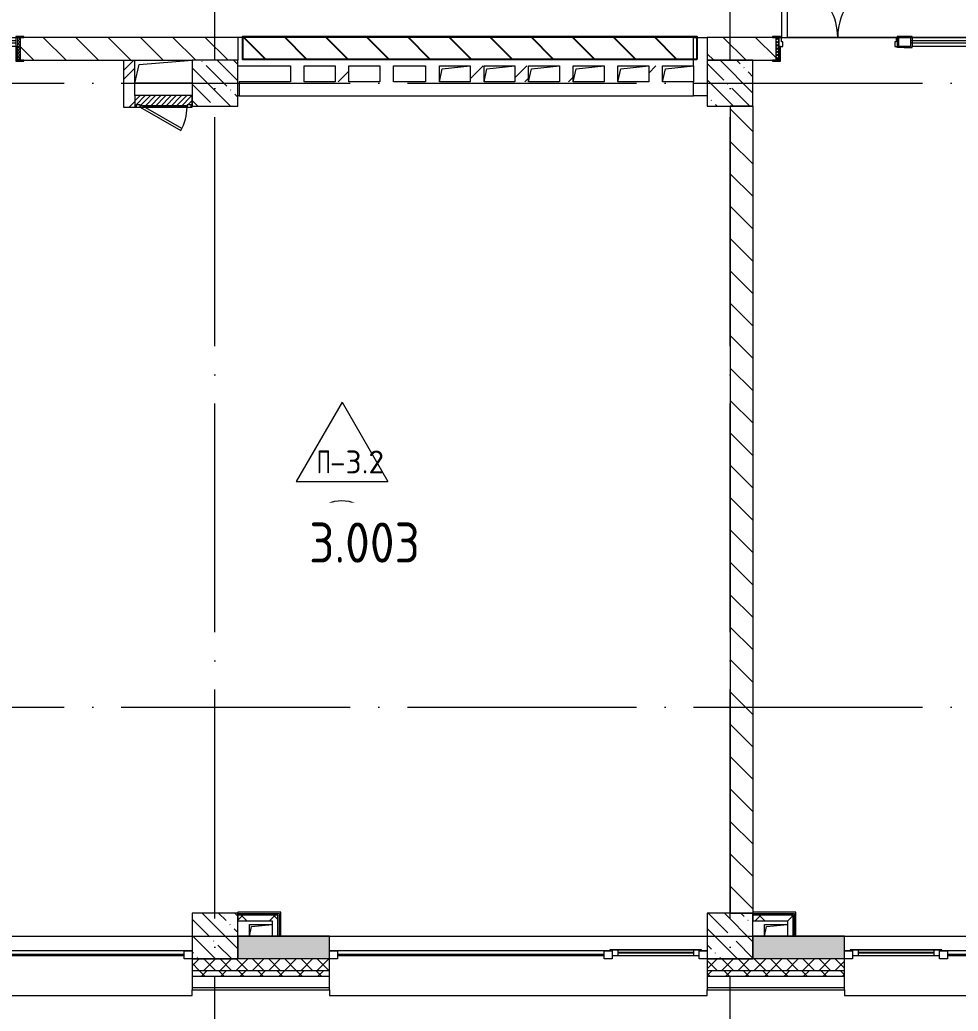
# Model space of a CAD drawing. Header units: millimetres. Extents: x -68946 to 288321, y -402657 to 324925.
# Drawn here: x 17357 to 25554, y -216373 to -207713 of the extents above; entities that cross this region are included whole.
import ezdxf

# ---------------------------------------------------------------- set-up
doc = ezdxf.new("R2010")
doc.units = ezdxf.units.MM
doc.linetypes.add('ADSK_Линия сетки', pattern=[2500, 2000, -250, 0, -250])
for name, color, linetype, lineweight in [('A-AREA-____-IDEN', 250, 'Continuous', 9), ('A-DETL-GENF-OTLN', 250, 'Continuous', 5), ('A-DOOR-____-MCUT', 250, 'Continuous', 5), ('A-DOOR-____-OTLN', 250, 'Continuous', 5), ('A-DOOR-FRAM-MCUT', 31, 'Continuous', 5), ('A-DOOR-FRAM-OTLN', 31, 'Continuous', 5), ('A-DOOR-GLAZ-MCUT', 31, 'Continuous', 5), ('A-FLOR-____-IDEN', 11, 'Continuous', 9), ('A-FLOR-____-OTLN', 192, 'Continuous', 9), ('A-GENM-____-MCUT', 250, 'Continuous', 25), ('A-GENM-____-OTLN', 250, 'Continuous', 9), ('A-GLAZ-____-MCUT', 250, 'Continuous', 9), ('A-GLAZ-____-OTLN', 250, 'Continuous', 5), ('A-WALL-____-MCUT', 250, 'Continuous', 13), ('A-WALL-____-PATT', 250, 'Continuous', 13), ('A-WALL-FNSH-MCUT', 250, 'Continuous', 13), ('I-WALL-____-OTLN', 250, 'Continuous', 9), ('S-COLS-____-MCUT', 250, 'Continuous', 25), ('S-COLS-____-OTLN', 250, 'Continuous', 9), ('S-GRID-____-OTLN', 250, 'Continuous', 9)]:
    doc.layers.add(name, color=color, linetype=linetype, lineweight=lineweight)
doc.styles.add('ISOCPEUR_1', font='isocpeur.ttf', dxfattribs={"width": 0.9, "height": 250})
doc.styles.add('ISOCPEUR_2', font='isocpeur.ttf', dxfattribs={"height": 160})
pattern_1 = [(135, (-3188.22, -259241.39), (-141.42136, -141.42136), [])]
pattern_2 = [(135, (-3188.22, -259241.39), (-142.5612, -142.5612), []), (135, (-3045.66, -259241.39), (-142.5612, -142.5612), [252.016, -50.403, 3.353, -47.05])]
pattern_3 = [(45, (-3188.22, -259241.4), (-251.4472, 251.4472), []), (45, (-3188.22, -258860.4), (-251.4472, 251.4472), [])]
pattern_4 = [(45, (-3188.22, -259241.39), (-141.42136, 141.42136), []), (135, (-3188.22, -259241.39), (-141.42136, -141.42136), [])]
pattern_5 = [(45, (125, 0), (-22.6274, 22.6274), [])]

# ---------------------------------------------------------------- blocks, each defined once
blk = doc.blocks.new('Дверь_СКБ_2Ст_Фрамуга2 - Н_ВВ-3_2500x2600h_Учебные помещения_Фрамуга слева-42054644-АР1_Маркировочный план 3 этажа')
at = {"layer": 'A-DOOR-____-OTLN'}
h = blk.add_hatch(dxfattribs=at)
h.set_pattern_fill('FP_12', color=256, style=0, pattern_type=2)
h.set_pattern_definition([(135, (1051.41, 164.685), (-14.1421, -14.1421), []), (225, (1051.41, 164.685), (14.1421, -14.1421), [])])
h.paths.add_polyline_path([(1237.5, -100), (1262.5, -100), (1262.5, 100), (1237.5, 100), (1237.5, 98)])
at = {"layer": 'A-DOOR-FRAM-OTLN'}
h = blk.add_hatch(dxfattribs=at)
h.set_pattern_fill('FP_13', color=256, style=0, pattern_type=2)
h.set_pattern_definition([(45, (-1071.384, 164.685), (-14.1421, 14.1421), []), (135, (-1071.384, 164.685), (-14.1421, -14.1421), [])])
h.paths.add_polyline_path([(-1212.5, -100), (-1212.5, 100), (-1237.5, 100), (-1237.5, -100)])
at = {"layer": 'A-DOOR-____-MCUT'}
for p, q in [((-1187.5, 1100), (-1187.5, 100)), ((-1137.5, 1100), (-1187.5, 1100)), ((-1137.5, 100), (-1137.5, 1100)), ((-1187.5, 100), (-1137.5, 100))]:
    blk.add_line(p, q, dxfattribs=at)
at = {"layer": 'A-DOOR-____-OTLN'}
for centre, radius, start, end in [((-1197.5, 100), 500, 360, 30), ((-177.5, 100), 520, 150, 180)]:
    blk.add_arc(centre, radius, start, end, dxfattribs=at)
at = {"layer": 'A-DOOR-FRAM-MCUT'}
for p, q in [((-1197.5, 108), (-1267.5, 108)), ((-1267.5, 108), (-1267.5, 100)), ((-1267.5, 100), (-1197.5, 100)), ((-1212.5, 100), (-1237.5, 100)), ((-1237.5, 100), (-1237.5, -100)), ((-1187.5, 100), (-1212.5, 100)), ((-1212.5, 100), (-1212.5, 20)), ((-1212.5, -100), (-1212.5, 100)), ((-1197.5, 100), (-1197.5, 108)), ((-1187.5, 60), (-1187.5, 100)), ((-187.5, 100), (-187.5, 60)), ((-162.5, 100), (-187.5, 100)), ((-177.5, 108), (-177.5, 100)), ((-107.5, 108), (-177.5, 108)), ((-177.5, 100), (-177.5, 20)), ((-62.5, 100), (-162.5, 100)), ((-162.5, 20), (-162.5, 100)), ((-162.5, 20), (-162.5, 100)), ((-117.5, 108), (-117.5, 100)), ((-47.5, 108), (-117.5, 108)), ((-107.5, 100), (-107.5, 108)), ((-62.5, 100), (-62.5, 20)), ((-47.5, 100), (-47.5, 108)), ((-47.5, 100), (-47.5, 20)), ((-47.5, 100), (1237.5, 100)), ((1292.5, 108), (1222.5, 108)), ((1222.5, 108), (1222.5, 100)), ((1222.5, 100), (1222.5, 20)), ((1222.5, 100), (1292.5, 100)), ((1237.5, 100), (1237.5, 20)), ((1262.5, 100), (1237.5, 100)), ((1237.5, 100), (1237.5, -100)), ((1262.5, -100), (1262.5, 100)), ((1292.5, 100), (1292.5, 108)), ((-1212.5, 20), (-1177.5, 20)), ((-1197.5, 20), (-1212.5, 20)), ((-1212.5, 20), (-1212.5, -100)), ((-1197.5, -100), (-1197.5, 20)), ((-1177.5, 60), (-1187.5, 60)), ((-1177.5, 20), (-1177.5, 60)), ((-187.5, 60), (-197.5, 60)), ((-197.5, 60), (-197.5, 20)), ((-197.5, 20), (-162.5, 20)), ((-177.5, 12), (-177.5, 20)), ((-107.5, 12), (-177.5, 12)), ((-62.5, 20), (-162.5, 20)), ((-117.5, 20), (-117.5, 12)), ((-117.5, 12), (-47.5, 12)), ((-107.5, 20), (-107.5, 12)), ((-47.5, 12), (-47.5, 20)), ((1237.5, 20), (-47.5, 20)), ((1237.5, 20), (1222.5, 20)), ((1222.5, 20), (1222.5, -100)), ((1237.5, -100), (1237.5, 20)), ((-1197.5, -100), (-1267.5, -100)), ((-1267.5, -100), (-1267.5, -108)), ((-1267.5, -108), (-1197.5, -108)), ((-1237.5, -100), (-1212.5, -100)), ((-1212.5, -100), (-1197.5, -100)), ((-1197.5, -108), (-1197.5, -100)), ((1222.5, -100), (1237.5, -100)), ((1292.5, -100), (1222.5, -100)), ((1222.5, -100), (1222.5, -108)), ((1222.5, -108), (1292.5, -108)), ((1237.5, -100), (1262.5, -100)), ((1292.5, -108), (1292.5, -100))]:
    blk.add_line(p, q, dxfattribs=at)
at = {"layer": 'A-DOOR-GLAZ-MCUT'}
for p, q in [((1222.5, 70), (-62.5, 70)), ((1222.5, 50), (-62.5, 50))]:
    blk.add_line(p, q, dxfattribs=at)
blk = doc.blocks.new('Окно_СКБ_2Ст1 - Окно_СКБ_2Ст_3300_ОК1-V35-АР1_Маркировочный план 3 этажа')
at = {"layer": 'A-GLAZ-____-MCUT'}
for p, q in [((-1650, -195), (-1650, -125)), ((-1650, -125), (-1580, -125)), ((-1580, -125), (-1580, -195)), ((750, -195), (750, -125)), ((750, -125), (820, -125)), ((820, -125), (820, -195)), ((1580, -155), (820, -155)), ((820, -155), (820, -195)), ((870, -205), (870, -155)), ((1530, -205), (1530, -155)), ((1580, -195), (1580, -125)), ((1580, -125), (1650, -125)), ((1580, -195), (1580, -155)), ((1650, -125), (1650, -195)), ((-1580, -195), (-1650, -195)), ((820, -195), (750, -195)), ((820, -195), (800, -195)), ((800, -195), (800, -205)), ((800, -205), (1600, -205)), ((1600, -205), (800, -205)), ((1650, -195), (1580, -195)), ((1600, -195), (1580, -195)), ((1600, -205), (1600, -195))]:
    blk.add_line(p, q, dxfattribs=at)
at = {"layer": 'A-GLAZ-____-MCUT', "lineweight": 5}
for p, q in [((750, -155), (-1580, -155)), ((750, -165), (-1580, -165)), ((870, -175), (1530, -175)), ((1530, -185), (870, -185))]:
    blk.add_line(p, q, dxfattribs=at)
at = {"layer": 'A-GLAZ-____-OTLN'}
for p, q in [((-1650, -195), (800, -195)), ((1600, -195), (1650, -195))]:
    blk.add_line(p, q, dxfattribs=at)
blk = doc.blocks.new('Окно_СКБ_2Ст1 - Окно_СКБ_2Ст 3300_ОК2л-V36-АР1_Маркировочный план 3 этажа')
at = {"layer": 'A-GLAZ-____-MCUT'}
for p, q in [((-1650, -195), (-1650, -125)), ((-1650, -125), (-1580, -125)), ((-1580, -125), (-1580, -195)), ((-820, -155), (-1580, -155)), ((-1580, -155), (-1580, -195)), ((-1530, -205), (-1530, -155)), ((-870, -205), (-870, -155)), ((-820, -195), (-820, -125)), ((-820, -125), (-750, -125)), ((-820, -195), (-820, -155)), ((-750, -125), (-750, -195)), ((1580, -195), (1580, -125)), ((1580, -125), (1650, -125)), ((1650, -125), (1650, -195)), ((-1580, -195), (-1650, -195)), ((-1580, -195), (-1600, -195)), ((-1600, -195), (-1600, -205)), ((-1600, -205), (-800, -205)), ((-800, -205), (-1600, -205)), ((-750, -195), (-820, -195)), ((-800, -195), (-820, -195)), ((-800, -205), (-800, -195)), ((1650, -195), (1580, -195))]:
    blk.add_line(p, q, dxfattribs=at)
at = {"layer": 'A-GLAZ-____-MCUT', "lineweight": 5}
for p, q in [((1580, -155), (-750, -155)), ((1580, -165), (-750, -165)), ((-1530, -175), (-870, -175)), ((-870, -185), (-1530, -185))]:
    blk.add_line(p, q, dxfattribs=at)
at = {"layer": 'A-GLAZ-____-OTLN'}
for p, q in [((-1650, -195), (-1600, -195)), ((-800, -195), (1650, -195))]:
    blk.add_line(p, q, dxfattribs=at)
blk = doc.blocks.new('Окно_СКБ_2Ст1 - Окно_СКБ_2Ст_3300_ОК1-V37-АР1_Маркировочный план 3 этажа')
at = {"layer": 'A-GLAZ-____-MCUT'}
for p, q in [((-1650, -195), (-1650, -125)), ((-1650, -125), (-1580, -125)), ((-1580, -125), (-1580, -195)), ((750, -195), (750, -125)), ((750, -125), (820, -125)), ((820, -125), (820, -195)), ((1580, -155), (820, -155)), ((820, -155), (820, -195)), ((870, -205), (870, -155)), ((1530, -205), (1530, -155)), ((1580, -195), (1580, -125)), ((1580, -125), (1650, -125)), ((1580, -195), (1580, -155)), ((1650, -125), (1650, -195)), ((-1580, -195), (-1650, -195)), ((820, -195), (750, -195)), ((820, -195), (800, -195)), ((800, -195), (800, -205)), ((800, -205), (1600, -205)), ((1600, -205), (800, -205)), ((1650, -195), (1580, -195)), ((1600, -195), (1580, -195)), ((1600, -205), (1600, -195))]:
    blk.add_line(p, q, dxfattribs=at)
at = {"layer": 'A-GLAZ-____-MCUT', "lineweight": 5}
for p, q in [((750, -155), (-1580, -155)), ((750, -165), (-1580, -165)), ((870, -175), (1530, -175)), ((1530, -185), (870, -185))]:
    blk.add_line(p, q, dxfattribs=at)
at = {"layer": 'A-GLAZ-____-OTLN'}
for p, q in [((-1650, -195), (800, -195)), ((1600, -195), (1650, -195))]:
    blk.add_line(p, q, dxfattribs=at)
blk = doc.blocks.new('WNW_Отлив1 - Отлив_металлический 2-28598290-АР1_Маркировочный план 3 этажа')
at = {"layer": 'A-GLAZ-____-OTLN'}
for p, q in [((1650, 320), (-1650, 320)), ((-1650, 320), (-1650, 270)), ((1650, 270), (1650, 320))]:
    blk.add_line(p, q, dxfattribs=at)
blk = doc.blocks.new('_Wn_-As_OpeningMEP_floor__Rectangular - _Wn_-As_OpeningMEP_floor__Rectangular-32466859-АР1_Маркировочный план 3 этажа')
at = {"layer": 'A-DETL-GENF-OTLN', "lineweight": 5}
for p, q in [((-135, -20), (-110.5, 95.5)), ((-110.5, 95.5), (135, 120))]:
    blk.add_line(p, q, dxfattribs=at)
blk = doc.blocks.new('BSC_Колонна _Прямоугольная - 400x400-V53-АР1_Маркировочный план 3 этажа')
at = {"layer": 'S-COLS-____-OTLN', "lineweight": 5}
h = blk.add_hatch(dxfattribs=at)
h.set_pattern_fill('FP_27', color=256, style=0, pattern_type=2)
h.set_pattern_definition([(135, (-22249.98, -50975), (-142.5619, -142.5619), []), (135, (-22107.42, -50975), (-142.5619, -142.5619), [252.016, -50.403, 3.353, -47.05])])
h.paths.add_polyline_path([(200, -200), (200, 200), (-200, 199.6), (-199.4, -200), (-180.9, -200)])
at = {"layer": 'S-COLS-____-MCUT', "lineweight": 5}
for p, q in [((200, 200), (-200, 200)), ((-200, 200), (-200, -109)), ((200, -200), (200, 200)), ((-200, -109), (-200, -199)), ((-199.4, -200), (200, -200))]:
    blk.add_line(p, q, dxfattribs=at)
blk = doc.blocks.new('_Wn_-As_OpeningMEP_floor__Rectangular - _Wn_-As_OpeningMEP_floor__Rectangular-V52-АР1_Маркировочный план 3 этажа')
at = {"layer": 'A-DETL-GENF-OTLN', "lineweight": 5}
for p, q in [((-250, -50), (-212.2, 112.2)), ((-212.2, 112.2), (250, 150))]:
    blk.add_line(p, q, dxfattribs=at)
blk = doc.blocks.new('_Wn_-As_OpeningMEP_floor__Rectangular - _Wn_-As_OpeningMEP_floor__Rectangular-35307840-АР1_Маркировочный план 3 этажа')
at = {"layer": 'A-DETL-GENF-OTLN', "lineweight": 5}
for p, q in [((-82.3, 82.3), (100, 100)), ((-100, 0), (-82.3, 82.3))]:
    blk.add_line(p, q, dxfattribs=at)
blk = doc.blocks.new('АР_Люк - ЛРС_ВК_500х400_наружный_NCS S 1000-N-V82-АР1_Маркировочный план 3 этажа')
at = {"layer": 'A-DOOR-____-OTLN'}
h = blk.add_hatch(dxfattribs=at)
h.set_pattern_fill('FP_54', color=256, style=0, pattern_type=2)
h.set_pattern_definition(pattern_5)
h.paths.add_polyline_path([(-115, 50), (-125, 50), (-124.4, -50), (375, -50), (375, 50), (365, 50), (365, 30), (330, 30), (330, 50), (320, 32.7), (290, 50), (-80, 50), (-80, 30), (-115, 30), (-115, 43)])
h.paths.add_polyline_path([(347.9, 44.6), (340, 43), (348.1, 43)])
h = blk.add_hatch(dxfattribs=at)
h.set_pattern_fill('FP_54', color=256, style=0, pattern_type=2)
h.set_pattern_definition(pattern_5)
h.paths.add_polyline_path([(-124.4, 40), (-125, 40), (-124.4, -50)])
at = {"layer": 'A-DETL-GENF-OTLN', "lineweight": 5}
for p, q in [((375, 50), (-125, 50)), ((-125, 50), (-125, -50)), ((375, -50), (375, 50)), ((-125, -50), (375, -50))]:
    blk.add_line(p, q, dxfattribs=at)
at = {"layer": 'A-DOOR-____-MCUT', "lineweight": 5}
for p, q in [((-25.1, 255), (-35.1, 237.7)), ((-35.1, 237.7), (320, 32.7)), ((330, 50), (-25.1, 255)), ((-80, 50), (-115, 50)), ((-115, 50), (-115, 30)), ((-115, 30), (-80, 30)), ((-80, 30), (-80, 50)), ((320, 32.7), (330, 50)), ((365, 50), (330, 50)), ((330, 50), (330, 30)), ((330, 30), (365, 30)), ((365, 30), (365, 50))]:
    blk.add_line(p, q, dxfattribs=at)
blk.add_arc((330, 50), 410, 150, 180, dxfattribs=at)
at = {"layer": 'A-DOOR-____-OTLN'}
blk.add_line((330, 50), (-25.1, 255), dxfattribs=at)
blk = doc.blocks.new('ASML_АР_Отделка Люка - ВО Отделка люков_Грунтовка 0_Шпатлевка 0_Окраска 0_0-42722003-АР1_Маркировочный план 3 этажа')
at = {"layer": 'A-GENM-____-MCUT', "lineweight": 5}
for p, q in [((-240, 3), (-250, 3)), ((-250, 3), (-250, 0)), ((177.1, 3), (-205, 3)), ((205, 3), (201, 3)), ((250, 3), (240, 3)), ((250, 0), (250, 3)), ((-250, 0), (-240, 0)), ((-205, 0), (182.3, 0)), ((199.2, 0), (205, 0)), ((240, 0), (250, 0))]:
    blk.add_line(p, q, dxfattribs=at)
blk = doc.blocks.new('AAR_СКБ_Марка_Помещения_мал - Номер-28977439-АР1_Маркировочный план 3 этажа')
at = {"layer": 'A-AREA-____-IDEN'}
blk.add_circle((-0.028, 0), 3, dxfattribs=at)
blk = doc.blocks.new('AAR_СКБ_Марка_Перекрытия - Марка пола-17325028-АР1_Маркировочный план 3 этажа')
at = {"layer": 'A-FLOR-____-IDEN'}
for p, q in [((0, 6.932), (-4.002, 0)), ((0, 6.932), (4.002, 0)), ((-4.002, 0), (4.002, 0))]:
    blk.add_line(p, q, dxfattribs=at)

msp = doc.modelspace()

# ---------------------------------------------------------------- hatches: boundary and pattern name
h = msp.add_hatch()
h.set_pattern_fill('ANSI31', color=256, scale=80, angle=90)
h.set_pattern_definition([(135, (19305.32, -207860.36), (-179.605, -179.605), [])])
h.paths.add_polyline_path([(23272.2053, -208060.3585), (19305.3249, -208060.3585), (19305.3249, -207860.3585), (23272.2053, -207860.3585)])
at = {"layer": 'A-WALL-____-PATT', "lineweight": 15, "true_color": 0x000000}
h = msp.add_hatch(dxfattribs=at)
h.set_pattern_fill('FP_1', color=18, style=0, pattern_type=2)
h.set_pattern_definition(pattern_1)
h.paths.add_polyline_path([(18451.5723, -208066.3892), (19261.7544, -208066.3886), (19261.7544, -207866.3892), (17361.7763, -207866.3892), (17361.7763, -208066.3892), (18361.7763, -208066.3892)])
h.paths.add_polyline_path([(10261.7544, -208066.3892), (11561.7983, -208066.3892), (11561.7983, -207866.3892), (9861.7544, -207866.3892), (9861.7544, -208066.3886), (10241.6935, -208066.3886)])
h.paths.add_polyline_path([(14861.7763, -208066.3892), (14861.7763, -207866.3892), (14061.7983, -207866.3892), (14061.7983, -208066.3892), (14831.7763, -208066.3892)])
h = msp.add_hatch(dxfattribs=at)
h.set_pattern_fill('FP_1', color=18, style=0, pattern_type=2)
h.set_pattern_definition(pattern_1)
h.paths.add_polyline_path([(26822.3738, -208066.3892), (28261.7544, -208066.3886), (28261.7544, -207866.3892), (26461.7763, -207866.3892), (26461.7763, -208066.3892), (26678.194, -208066.3892)])
h.paths.add_polyline_path([(23761.7763, -208066.3892), (23961.7763, -208066.3892), (23961.7763, -207866.3892), (23361.7763, -207866.3892), (23361.7781, -208066.3886), (23761.7544, -208066.3886)])
h = msp.add_hatch(dxfattribs=at)
h.set_pattern_fill('FP_9', color=18, style=0, pattern_type=2)
h.set_pattern_definition([(45, (-3188.22, -259241.4), (-224.5064, 224.5064), []), (45, (-3108.85, -259241.4), (0, 449.0128), []), (45, (-3267.6, -259241.4), (0, 449.0128), [])])
h.paths.add_polyline_path([(18361.7763, -208475.3892), (18361.7763, -208066.3892), (18261.7763, -208066.3892), (18262.5423, -208475.3892), (18315.7639, -208475.3892)])
h = msp.add_hatch(dxfattribs=at)
h.set_pattern_fill('FP_2', color=18, style=0, pattern_type=2)
h.set_pattern_definition(pattern_3)
h.paths.add_polyline_path([(20231.7763, -208256.3886), (20231.7763, -208116.3886), (20111.7763, -208116.3886), (20111.7763, -208256.3886), (20199.8105, -208256.3886)])
h = msp.add_hatch(dxfattribs=at)
h.set_pattern_fill('FP_2', color=18, style=0, pattern_type=2)
h.set_pattern_definition(pattern_3)
h.paths.add_polyline_path([(20986.8936, -208256.3886), (21021.8153, -208256.3886), (21021.7983, -208116.3886), (20901.8153, -208116.3886), (20901.8153, -208256.3886)])
h = msp.add_hatch(dxfattribs=at)
h.set_pattern_fill('FP_2', color=18, style=0, pattern_type=2)
h.set_pattern_definition(pattern_3)
h.paths.add_polyline_path([(21391.771, -208256.3886), (21411.7983, -208256.3886), (21411.7983, -208116.3886), (21291.7983, -208116.3886), (21291.7984, -208256.3886)])
h = msp.add_hatch(dxfattribs=at)
h.set_pattern_fill('FP_2', color=18, style=0, pattern_type=2)
h.set_pattern_definition(pattern_3)
h.paths.add_polyline_path([(21681.7983, -208256.3886), (21801.7983, -208256.3886), (21801.7983, -208116.3886), (21681.7983, -208116.3886), (21681.7983, -208246.3884)])
h = msp.add_hatch(dxfattribs=at)
h.set_pattern_fill('FP_2', color=18, style=0, pattern_type=2)
h.set_pattern_definition(pattern_3)
h.paths.add_polyline_path([(22076.9481, -208256.3886), (22191.7981, -208256.3886), (22191.7983, -208116.3886), (22071.7983, -208116.3886), (22071.7983, -208256.3886)])
h = msp.add_hatch(dxfattribs=at)
h.set_pattern_fill('FP_2', color=18, style=0, pattern_type=2)
h.set_pattern_definition(pattern_3)
h.paths.add_polyline_path([(22971.7983, -208256.3886), (22971.7983, -208116.3886), (22851.7983, -208116.3886), (22851.7983, -208256.3886), (22944.5231, -208256.3886)])
h = msp.add_hatch(dxfattribs=at)
h.set_pattern_fill('FP_1', color=18, style=0, pattern_type=2)
h.set_pattern_definition(pattern_1)
h.paths.add_polyline_path([(23761.7763, -215516.3886), (23761.7763, -208466.3886), (23561.7763, -208466.3886), (23561.7763, -215516.3886)])
h = msp.add_hatch(dxfattribs=at)
h.set_pattern_fill('FP_51', color=18, style=0, pattern_type=2)
h.set_pattern_definition(pattern_4)
h.paths.add_polyline_path([(19361.7763, -215584.3886), (19561.7763, -215584.3886), (19561.7763, -215534.3886), (19261.7544, -215534.3886), (19261.7544, -215584.3886), (19359.5995, -215584.3886)])
h = msp.add_hatch(dxfattribs=at)
h.set_pattern_fill('FP_51', color=18, style=0, pattern_type=2)
h.set_pattern_definition(pattern_4)
h.paths.add_polyline_path([(19571.3002, -215716.3886), (19611.7763, -215716.3886), (19611.7763, -215534.3886), (19561.7763, -215534.3886), (19561.7763, -215716.3886)])
h = msp.add_hatch(dxfattribs=at)
h.set_pattern_fill('FP_51', color=18, style=0, pattern_type=2)
h.set_pattern_definition(pattern_4)
h.paths.add_polyline_path([(24061.7763, -215584.3886), (24061.7763, -215534.3886), (23761.7544, -215534.3886), (23761.7544, -215584.3886), (24058.2112, -215584.3886)])
h = msp.add_hatch(dxfattribs=at)
h.set_pattern_fill('FP_51', color=18, style=0, pattern_type=2)
h.set_pattern_definition(pattern_4)
h.paths.add_polyline_path([(24082.9571, -215716.3886), (24111.7763, -215716.3886), (24111.7763, -215534.3886), (24061.7763, -215534.3886), (24061.7763, -215716.3886)])
h = msp.add_hatch(dxfattribs=at)
h.set_pattern_fill('FP_50', color=18, style=0, pattern_type=2)
h.set_pattern_definition([(50, (-3188.22, -259241.4), (364.3679, -31.8783), [38.1, -419.1]), (355, (-3188.22, -259241.4), (-70.4859, 382.1133), [30.48, -335.28]), (100.451, (-3157.86, -259244.05), (293.885, 350.2334), [32.38, -356.18]), (46.184, (-3188.22, -259139.8), (542.1585, -84.0858), [57.15, -628.65]), (96.636, (-3143.04, -259146.8), (474.805, 494.8554), [48.57, -534.27]), (351.184, (-3188.2, -259139.8), (474.8102, 494.85), [45.72, -502.92]), (21, (-3137.42, -259165.2), (303.2285, -204.5305), [38.1, -419.1]), (326, (-3137.42, -259165.2), (123.6039, 368.376), [30.48, -335.28]), (71.451, (-3112.15, -259182.23), (426.8341, 163.8427), [32.38, -356.18]), (37.5, (-3188.22, -259241.39), (6.17665, 169.11015), [16.764, -314.452, 16.764, -323.596, -336.55]), (37.5, (-3188.22, -259241.39), (6.17665, 169.11015), [-671.576, 16.764, -319.786]), (7.5, (-3188.22, -259241.39), (133.63888, 200.3615), [16.764, -177.292, 16.764, -306.832, -128.27]), (7.5, (-3188.22, -259241.39), (133.63888, 200.3615), [-517.652, 16.764, -111.506]), (327.5, (-3301.51, -259241.39), (271.18182, -11.45836), [16.764, -110.236, 16.764, -379.476, -525.78]), (327.5, (-3301.51, -259241.39), (271.18182, -11.45836), [-523.24, 16.764, -509.016]), (317.5, (-3352.3, -259241.4), (296.2585, 50.85285), [16.764, -148.336, 16.764, -246.38, -373.38]), (317.5, (-3352.3, -259241.4), (296.2585, 50.85285), [-428.244, 16.764, -356.616])])
h.paths.add_polyline_path([(-2838.2456, -215916.3886), (-2438.2237, -215916.3886), (-2438.2237, -215716.3886), (-2988.2456, -215716.3886), (-2988.2456, -215916.3886)])
h.paths.add_polyline_path([(1361.7763, -215916.3886), (2061.7763, -215916.3886), (2061.7763, -215716.3886), (1261.7544, -215716.3886), (1261.7544, -215916.3886), (1346.8153, -215916.3886)])
h.paths.add_polyline_path([(5761.7544, -215916.3886), (6561.7763, -215916.3886), (6561.7763, -215716.3886), (5761.7544, -215716.3886), (5761.7544, -215880.8938)])
h.paths.add_polyline_path([(10361.7763, -215916.3886), (11061.7763, -215916.3886), (11061.7763, -215716.3886), (10261.7544, -215716.3886), (10261.7544, -215916.3886)])
h.paths.add_polyline_path([(11961.7763, -215916.3886), (12661.7763, -215916.3886), (12661.7763, -215716.3886), (11961.7763, -215716.3886), (11961.7763, -215790.0732)])
h.paths.add_polyline_path([(14761.7544, -215916.3886), (15561.7763, -215916.3886), (15561.7763, -215716.3886), (14761.7544, -215716.3886)])
h.paths.add_polyline_path([(19382.1845, -215916.3886), (20061.7763, -215916.3886), (20061.7763, -215716.3886), (19261.7544, -215716.3886), (19261.7544, -215916.3886), (19361.7763, -215916.3886)])
h.paths.add_polyline_path([(23934.7374, -215916.3886), (24561.7763, -215916.3886), (24561.7763, -215716.3886), (23761.7544, -215716.3886), (23761.7544, -215916.3886), (23929.8461, -215916.3886)])
h.paths.add_polyline_path([(32470.3361, -215916.3886), (32761.7544, -215916.3886), (32761.7544, -215716.3886), (32361.7763, -215716.3886), (32361.7763, -215916.3886), (32461.7763, -215916.3886)])
h.paths.add_polyline_path([(28696.7116, -215916.3886), (29061.7763, -215916.3886), (29061.7763, -215716.3886), (28261.7544, -215716.3886), (28261.7544, -215916.3886), (28590.3478, -215916.3886)])
h.paths.add_polyline_path([(30661.7763, -215916.3886), (30661.7763, -215716.3886), (29961.7763, -215716.3886), (29961.7763, -215916.3886)])
h.paths.add_polyline_path([(37349.5314, -215916.3886), (37661.7544, -215916.3886), (37661.7544, -215716.3886), (36861.7763, -215716.3886), (36861.7763, -215916.3886), (37161.7763, -215916.3886)])
h.paths.add_polyline_path([(33310.4662, -215916.3886), (33561.7763, -215916.3886), (33561.7763, -215716.3886), (33161.7544, -215716.3886), (33161.7544, -215916.3886), (33261.7763, -215916.3886)])
h.paths.add_polyline_path([(41697.2383, -215916.3886), (42161.7544, -215916.3886), (42161.7544, -215716.3886), (41361.7763, -215716.3886), (41361.7763, -215916.3886), (41686.2329, -215916.3886)])
h.paths.add_polyline_path([(51161.7544, -215916.3886), (51161.7544, -215716.3886), (50361.7763, -215716.3886), (50361.7763, -215916.3886), (51061.7763, -215916.3886)])
h.paths.add_polyline_path([(45998.2911, -215916.3886), (46661.7544, -215916.3886), (46661.7544, -215716.3886), (45861.7763, -215716.3886), (45861.7763, -215916.3886)])
h.paths.add_polyline_path([(48661.7763, -215916.3886), (48661.7763, -215716.3886), (47961.7763, -215716.3886), (47961.7763, -215916.3886)])
h.paths.add_polyline_path([(55249.3186, -215916.3886), (55661.7544, -215916.3886), (55661.7544, -215716.3886), (54861.7763, -215716.3886), (54861.7763, -215916.3886), (55225.8002, -215916.3886)])
h.paths.add_polyline_path([(59948.3621, -215916.3886), (60161.7544, -215916.3886), (60161.7544, -215716.3886), (59361.7763, -215716.3886), (59361.7763, -215916.3886), (59937.3398, -215916.3886)])
h.paths.add_polyline_path([(61536.8153, -215916.3886), (62161.7763, -215916.3886), (62161.7763, -215716.3886), (61461.7763, -215716.3886), (61461.7763, -215916.3886)])
h.paths.add_polyline_path([(65841.7763, -215916.3886), (65861.7763, -215916.3289), (65861.7763, -215716.3886), (63861.7763, -215716.3886), (63861.7763, -215916.3886), (65606.7479, -215916.3886)])
h = msp.add_hatch(dxfattribs=at)
h.set_pattern_fill('FP_17', color=18, style=0, pattern_type=2)
h.set_pattern_definition([(45, (-3188.22, -259241.39), (-70.71068, 70.71068), []), (135, (-3188.22, -259241.39), (-70.71068, -70.71068), [])])
h.paths.add_polyline_path([(65861.7763, -216016.3886), (65861.7763, -215916.3886), (63861.7763, -215916.3886), (63861.7763, -216016.3886), (65841.7763, -216016.3886)])
h.paths.add_polyline_path([(61736.8153, -216016.3886), (62161.7763, -216016.3886), (62161.7763, -215916.3886), (61461.7763, -215916.3886), (61461.7763, -216016.3886), (61583.34, -216016.3886)])
h.paths.add_polyline_path([(59839.5547, -216016.3886), (60561.7763, -216016.3886), (60561.7544, -215916.3886), (59361.7763, -215916.3886), (59361.7763, -216016.3886)])
h.paths.add_polyline_path([(56061.7544, -216016.3886), (56061.7763, -216016.3886), (56061.7544, -215916.3886), (54861.7763, -215916.3886), (54861.7763, -216016.3886), (55802.5195, -216016.3886)])
h.paths.add_polyline_path([(51561.7544, -216016.3886), (51561.7763, -216016.3886), (51561.7544, -215916.3886), (50361.7763, -215916.3886), (50361.7763, -216016.3886), (51161.7544, -216016.3886)])
h.paths.add_polyline_path([(45861.7763, -216016.3886), (47061.7763, -216016.3886), (47061.7544, -215916.3886), (45861.7763, -215916.3886)])
h.paths.add_polyline_path([(47961.7763, -216016.3886), (48661.7763, -216016.3886), (48661.7763, -215916.3886), (47961.7763, -215916.3886)])
h.paths.add_polyline_path([(41694.385, -216016.3886), (42561.7763, -216016.3886), (42561.7544, -215916.3886), (41361.7763, -215916.3886), (41361.7763, -216016.3886), (41687.8633, -216016.3886)])
h.paths.add_polyline_path([(37361.7763, -216016.3886), (38061.7763, -216016.3886), (38061.7544, -215916.3886), (36861.7763, -215916.3886), (36861.7763, -216016.3886), (37345.4498, -216016.3886)])
h.paths.add_polyline_path([(33310.4662, -216016.3886), (33561.7763, -216016.3886), (33561.7763, -215916.3886), (32361.7763, -215916.3886), (32361.7763, -216016.3886), (33261.7763, -216016.3886)])
h.paths.add_polyline_path([(28561.7763, -216016.3886), (29061.7763, -216016.3886), (29061.7763, -215916.3886), (27861.7763, -215916.3886), (27861.7763, -216016.3886), (28467.2111, -216016.3886)])
h.paths.add_polyline_path([(30661.7763, -216016.3886), (30661.7763, -215916.3886), (29961.7763, -215916.3886), (29961.7763, -216016.3886)])
h.paths.add_polyline_path([(23761.7544, -216016.3886), (24561.7763, -216016.3886), (24561.7763, -215916.3886), (23361.7763, -215916.3886), (23361.7763, -216016.3886), (23506.2378, -216016.3886)])
h.paths.add_polyline_path([(20061.7763, -216016.3886), (20061.7763, -215916.3886), (18861.7763, -215916.3886), (18861.7763, -216016.3886), (19599.8716, -216016.3886)])
h.paths.add_polyline_path([(14861.7763, -216016.3886), (15561.7763, -216016.3886), (15561.7763, -215916.3886), (14361.7763, -215916.3886), (14361.7763, -216016.3886), (14855.448, -216016.3886)])
h.paths.add_polyline_path([(12548.5707, -216016.3886), (12661.7763, -216016.3886), (12661.7763, -215916.3886), (11961.7763, -215916.3886), (11961.7763, -216016.3886)])
h.paths.add_polyline_path([(10261.7544, -216016.3886), (11061.7763, -216016.3886), (11061.7763, -215916.3886), (9861.7763, -215916.3886), (9861.7763, -216016.3886), (10241.6935, -216016.3886)])
h.paths.add_polyline_path([(5627.9389, -216016.3886), (6561.7763, -216016.3886), (6561.7763, -215916.3886), (5361.7763, -215916.3886), (5361.7763, -216016.3886)])
h.paths.add_polyline_path([(1467.7525, -216016.3886), (2061.7763, -216016.3886), (2061.7763, -215916.3886), (861.7763, -215916.3886), (861.7763, -216016.3886), (1416.1993, -216016.3886)])
h.paths.add_polyline_path([(-3388.2456, -216016.3886), (-2438.2237, -216016.3886), (-2438.2237, -215916.3886), (-3488.2456, -215916.3886), (-3488.2456, -216016.3886), (-3438.2511, -216016.3886)])
h = msp.add_hatch(dxfattribs=at)
h.set_pattern_fill('FP_16', color=18, style=0, pattern_type=2)
h.set_pattern_definition([(135, (-3188.22, -259241.39), (-84.85281, -84.85281), []), (225, (-3188.22, -259241.39), (84.85281, -84.85281), [])])
h.paths.add_polyline_path([(65861.7763, -216066.3886), (65861.7763, -216016.3886), (63861.7763, -216016.3886), (63861.7763, -216066.3886), (65841.7763, -216066.3886)])
h.paths.add_polyline_path([(61536.8153, -216066.3886), (62161.7763, -216066.3886), (62161.7763, -216016.3886), (61461.7763, -216016.3886), (61461.7763, -216066.3886)])
h.paths.add_polyline_path([(60561.7763, -216066.3886), (60561.7544, -216016.3895), (59361.7763, -216016.3886), (59361.7763, -216066.3886), (60561.7544, -216066.3886)])
h.paths.add_polyline_path([(56061.7544, -216066.3886), (56061.7763, -216066.3886), (56061.7544, -216016.3895), (54861.7763, -216016.3886), (54861.7763, -216066.3886), (55802.5195, -216066.3886)])
h.paths.add_polyline_path([(51561.7544, -216066.3886), (51561.7763, -216066.3886), (51561.7544, -216016.3895), (50361.7763, -216016.3886), (50361.7763, -216066.3886), (51161.7544, -216066.3886)])
h.paths.add_polyline_path([(47961.7763, -216066.3886), (48661.7763, -216066.3886), (48661.7763, -216016.3886), (47961.7763, -216016.3886)])
h.paths.add_polyline_path([(47061.7544, -216066.3886), (47061.7763, -216066.3886), (47061.7544, -216016.3895), (45861.7763, -216016.3886), (45861.7763, -216066.3886), (46661.7544, -216066.3886)])
h.paths.add_polyline_path([(41361.7763, -216066.3886), (42561.7763, -216066.3886), (42561.7544, -216016.3895), (41361.7763, -216016.3886)])
h.paths.add_polyline_path([(36861.7763, -216066.3886), (38061.7763, -216066.3886), (38061.7544, -216016.3895), (36861.7763, -216016.3886)])
h.paths.add_polyline_path([(32522.3062, -216066.3886), (33561.7763, -216066.3886), (33561.7763, -216016.3886), (32361.7763, -216016.3886), (32361.7763, -216066.3886), (32514.9693, -216066.3886)])
h.paths.add_polyline_path([(29961.7763, -216066.3886), (30661.7763, -216066.3886), (30661.7763, -216016.3886), (29961.7763, -216016.3886)])
h.paths.add_polyline_path([(28392.3886, -216066.3886), (29061.7763, -216066.3886), (29061.7763, -216016.3886), (27861.7763, -216016.3886), (27861.7763, -216066.3886), (28361.7763, -216066.3886)])
h.paths.add_polyline_path([(23899.6826, -216066.3886), (24561.7763, -216066.3886), (24561.7763, -216016.3886), (23361.7763, -216016.3886), (23361.7763, -216066.3886), (23861.7763, -216066.3886)])
h.paths.add_polyline_path([(19361.7763, -216066.3886), (20061.7763, -216066.3886), (20061.7763, -216016.3886), (18861.7763, -216016.3886), (18861.7763, -216066.3886), (19261.7544, -216066.3886)])
h.paths.add_polyline_path([(14861.7763, -216066.3886), (15561.7763, -216066.3886), (15561.7763, -216016.3886), (14361.7763, -216016.3886), (14361.7763, -216066.3886), (14859.7355, -216066.3886)])
h.paths.add_polyline_path([(12548.5707, -216066.3886), (12661.7763, -216066.3886), (12661.7763, -216016.3886), (11961.7763, -216016.3886), (11961.7763, -216066.3886)])
h.paths.add_polyline_path([(9861.7763, -216066.3886), (11061.7763, -216066.3886), (11061.7763, -216016.3886), (9861.7763, -216016.3886)])
h.paths.add_polyline_path([(5627.9389, -216066.3886), (6561.7763, -216066.3886), (6561.7763, -216016.3886), (5361.7763, -216016.3886), (5361.7763, -216066.3886)])
h.paths.add_polyline_path([(1346.8153, -216066.3886), (2061.7763, -216066.3886), (2061.7763, -216016.3886), (861.7763, -216016.3886), (861.7763, -216066.3886), (1261.7544, -216066.3886)])
h.paths.add_polyline_path([(-3088.2237, -216066.3886), (-2438.2237, -216066.3886), (-2438.2237, -216016.3886), (-3538.2456, -216016.3886), (-3538.2456, -216066.3886), (-3388.1847, -216066.3886)])
at = {"layer": 'S-COLS-____-OTLN', "lineweight": 5, "true_color": 0x000000}
h = msp.add_hatch(dxfattribs=at)
h.set_pattern_fill('FP_24', color=18, style=0, pattern_type=2)
h.set_pattern_definition(pattern_2)
h.paths.add_polyline_path([(23361.7544, -208466.3886), (23761.7544, -208466.3886), (23761.7541, -208066.3892), (23361.7544, -208066.3886), (23361.7544, -208376.3886)])
h = msp.add_hatch(dxfattribs=at)
h.set_pattern_fill('FP_24', color=18, style=0, pattern_type=2)
h.set_pattern_definition(pattern_2)
h.paths.add_polyline_path([(18861.7763, -215916.3886), (19261.7544, -215916.3886), (19261.7544, -215516.3886), (18861.7544, -215516.775), (18861.7544, -215916.3886)])
h = msp.add_hatch(dxfattribs=at)
h.set_pattern_fill('FP_24', color=18, style=0, pattern_type=2)
h.set_pattern_definition(pattern_2)
h.paths.add_polyline_path([(23561.7763, -215916.3886), (23761.7544, -215916.3886), (23761.7544, -215516.3886), (23361.7544, -215516.3898), (23361.7763, -215916.3886), (23506.2378, -215916.3886)])

# ---------------------------------------------------------------- linework, layer by layer
msp.add_lwpolyline([(23272.2053, -208060.3585), (19305.3249, -208060.3585), (19305.3249, -207860.3585), (23272.2053, -207860.3585)], close=True)
at = {"layer": 'A-FLOR-____-OTLN', "color": 18, "lineweight": 5, "true_color": 0x000000}
for p, q in [((23241.7763, -207866.3892), (23361.7763, -207866.3892)), ((25011.7763, -207866.3892), (24061.7763, -207866.3892)), ((24061.7763, -207866.3892), (25011.7763, -207866.3892)), ((26421.7763, -207866.3892), (25036.7763, -207866.3892)), ((25036.7763, -207866.3892), (26421.7763, -207866.3892)), ((23241.7983, -208116.3886), (23241.7983, -208256.3886)), ((18861.7544, -208266.3892), (18361.7763, -208266.3892)), ((19271.7544, -208376.3886), (19261.7544, -208376.3886)), ((23361.7544, -208376.3886), (23241.7763, -208376.3886)), ((19361.7763, -215716.3886), (19361.7763, -215616.3886)), ((19361.7763, -215616.3886), (19561.7763, -215616.3886)), ((23861.7763, -215716.3886), (23861.7763, -215616.3886)), ((23861.7763, -215616.3886), (24061.7763, -215616.3886))]:
    msp.add_line(p, q, dxfattribs=at)
at = {"layer": 'A-WALL-____-MCUT', "color": 18, "lineweight": 15, "true_color": 0x000000}
for p, q in [((19261.7544, -207866.3892), (17391.7763, -207866.3892)), ((23241.7763, -207866.3886), (19261.7544, -207866.3886)), ((19261.7544, -207866.3886), (19261.7544, -208066.3886)), ((23241.7763, -208116.3886), (23241.7763, -207866.3886)), ((23931.7763, -207866.3892), (23361.7763, -207866.3892)), ((23361.7763, -207866.3892), (23361.7763, -208066.3892)), ((17391.7763, -208066.3892), (18861.7544, -208066.3892)), ((18261.7763, -208066.3892), (18261.7763, -208475.3892)), ((18361.7763, -208375.3892), (18361.7763, -208066.3892)), ((23361.7763, -208066.3892), (23931.7763, -208066.3892)), ((19261.7544, -208116.3886), (19721.7763, -208116.3886)), ((19721.7763, -208116.3886), (19721.7763, -208256.3886)), ((19841.7763, -208116.3886), (20111.7763, -208116.3886)), ((19841.7763, -208256.3886), (19841.7763, -208116.3886)), ((20111.7763, -208116.3886), (20111.7763, -208256.3886)), ((20231.7763, -208116.3886), (20501.7763, -208116.3886)), ((20231.7763, -208256.3886), (20231.7763, -208116.3886)), ((20501.7763, -208116.3886), (20501.7763, -208256.3886)), ((20621.7763, -208116.3886), (20901.8153, -208116.3886)), ((20621.7763, -208256.3886), (20621.7763, -208116.3886)), ((20901.8153, -208116.3886), (20901.8153, -208256.3886)), ((21021.8153, -208256.3886), (21021.8153, -208116.3886)), ((21021.8153, -208116.3886), (21291.7983, -208116.3886)), ((21291.7983, -208116.3886), (21291.7983, -208256.3886)), ((21411.7983, -208256.3886), (21411.7983, -208116.3886)), ((21411.7983, -208116.3886), (21681.7983, -208116.3886)), ((21681.7983, -208116.3886), (21681.7983, -208256.3886)), ((21801.7983, -208256.3886), (21801.7983, -208116.3886)), ((21801.7983, -208116.3886), (22071.7983, -208116.3886)), ((22071.7983, -208116.3886), (22071.7983, -208256.3886)), ((22191.7983, -208256.3886), (22191.7983, -208116.3886)), ((22191.7983, -208116.3886), (22461.7983, -208116.3886)), ((22461.7983, -208116.3886), (22461.7983, -208256.3886)), ((22581.7983, -208256.3886), (22581.7983, -208116.3886)), ((22581.7983, -208116.3886), (22851.7983, -208116.3886)), ((22851.7983, -208116.3886), (22851.7983, -208256.3886)), ((22971.7983, -208256.3886), (22971.7983, -208116.3886)), ((22971.7983, -208116.3886), (23241.7763, -208116.3886)), ((19721.7763, -208256.3886), (19271.7544, -208256.3886)), ((19271.7544, -208256.3886), (19271.7544, -208376.3886)), ((20111.7763, -208256.3886), (19841.7763, -208256.3886)), ((20501.7763, -208256.3886), (20231.7763, -208256.3886)), ((20901.8153, -208256.3886), (20621.7763, -208256.3886)), ((21291.7983, -208256.3886), (21021.8153, -208256.3886)), ((21681.7983, -208256.3886), (21411.7983, -208256.3886)), ((22071.7983, -208256.3886), (21801.7983, -208256.3886)), ((22461.7983, -208256.3886), (22191.7983, -208256.3886)), ((22851.7983, -208256.3886), (22581.7983, -208256.3886)), ((23241.7763, -208256.3886), (22971.7983, -208256.3886)), ((23241.7763, -208376.3886), (23241.7763, -208256.3886)), ((18861.7544, -208375.3892), (18361.7763, -208375.3892)), ((19271.7544, -208376.3886), (23241.7763, -208376.3886)), ((18261.7763, -208475.3892), (18372.3532, -208475.3892)), ((18447.3532, -208475.3892), (18817.3532, -208475.3892)), ((18852.3532, -208475.3892), (18861.7763, -208475.3892)), ((18861.7763, -208475.3892), (18861.7763, -208468.3892)), ((23561.7763, -208466.3886), (23561.7763, -215516.3886)), ((23761.7763, -208466.3886), (23561.7763, -208466.3886)), ((23761.7763, -215516.3886), (23761.7763, -208466.3886)), ((19624.2763, -215521.8886), (19261.7544, -215521.8886)), ((19261.7544, -215534.3886), (19261.7544, -215584.3886)), ((19611.7763, -215534.3886), (19261.7544, -215534.3886)), ((19611.7763, -215716.3886), (19611.7763, -215534.3886)), ((19624.2763, -215716.3886), (19624.2763, -215521.8886)), ((23561.7763, -215516.3886), (23761.7763, -215516.3886)), ((24124.2763, -215521.8886), (23761.7544, -215521.8886)), ((23761.7544, -215534.3886), (23761.7544, -215584.3886)), ((24111.7763, -215534.3886), (23761.7544, -215534.3886)), ((24111.7763, -215716.3886), (24111.7763, -215534.3886)), ((24124.2763, -215716.3886), (24124.2763, -215521.8886)), ((19261.7544, -215584.3886), (19561.7763, -215584.3886)), ((19561.7763, -215584.3886), (19561.7763, -215716.3886)), ((23761.7544, -215584.3886), (24061.7763, -215584.3886)), ((24061.7763, -215584.3886), (24061.7763, -215716.3886)), ((20061.7763, -215716.3886), (19261.7544, -215716.3886)), ((19261.7544, -215716.3886), (19261.7544, -215916.3886)), ((20061.7763, -215916.3886), (20061.7763, -215716.3886)), ((24561.7763, -215716.3886), (23761.7544, -215716.3886)), ((23761.7544, -215716.3886), (23761.7544, -215916.3886)), ((24561.7763, -215916.3886), (24561.7763, -215716.3886)), ((19261.7544, -215916.3886), (18861.7763, -215916.3886)), ((18861.7763, -215916.3886), (18861.7763, -216066.3886)), ((20061.7763, -215916.3886), (19261.7544, -215916.3886)), ((20061.7763, -216066.3886), (20061.7763, -215916.3886)), ((23761.7544, -215916.3886), (23361.7763, -215916.3886)), ((23361.7763, -215916.3886), (23361.7763, -216066.3886)), ((24561.7763, -215916.3886), (23761.7544, -215916.3886)), ((24561.7763, -216066.3886), (24561.7763, -215916.3886)), ((18861.7763, -216016.3886), (20061.7763, -216016.3886)), ((23361.7763, -216016.3886), (24561.7763, -216016.3886)), ((18861.7763, -216066.3886), (20061.7763, -216066.3886)), ((23361.7763, -216066.3886), (24561.7763, -216066.3886)), ((18861.7763, -216166.3886), (20061.7763, -216166.3886)), ((23361.7763, -216166.3886), (24561.7763, -216166.3886))]:
    msp.add_line(p, q, dxfattribs=at)
at = {"layer": 'A-WALL-FNSH-MCUT', "lineweight": 15}
for p, q in [((19636.7763, -215509.3886), (19261.7544, -215509.3886)), ((19261.7544, -215509.3886), (19261.7544, -215534.3886)), ((19636.7763, -215716.3886), (19636.7763, -215509.3886)), ((24136.7763, -215509.3886), (23761.7544, -215509.3886)), ((23761.7544, -215509.3886), (23761.7544, -215534.3886)), ((24136.7763, -215716.3886), (24136.7763, -215509.3886)), ((18861.7763, -216066.3886), (18861.7763, -216186.3886)), ((20061.7763, -216186.3886), (20061.7763, -216066.3886)), ((23361.7763, -216066.3886), (23361.7763, -216186.3886)), ((24561.7763, -216186.3886), (24561.7763, -216066.3886)), ((18861.7763, -216186.3886), (20061.7763, -216186.3886)), ((23361.7763, -216186.3886), (24561.7763, -216186.3886))]:
    msp.add_line(p, q, dxfattribs=at)
at = {"layer": 'I-WALL-____-OTLN', "color": 18, "lineweight": 15, "true_color": 0x000000}
for p, q in [((15561.7763, -215716.3886), (18861.7544, -215716.3886)), ((20061.7763, -215716.3886), (23361.7544, -215716.3886)), ((24561.7763, -215716.3886), (27861.7544, -215716.3886))]:
    msp.add_line(p, q, dxfattribs=at)
at = {"layer": 'S-COLS-____-MCUT', "color": 18, "lineweight": 5, "true_color": 0x000000}
for p, q in [((23761.7544, -208066.3886), (23361.7544, -208066.3886)), ((23361.7544, -208066.3886), (23361.7544, -208466.3886)), ((23761.7544, -208466.3886), (23761.7544, -208066.3886)), ((23361.7544, -208466.3886), (23561.7763, -208466.3886)), ((19261.7544, -215516.3886), (18861.7544, -215516.3886)), ((18861.7544, -215516.3886), (18861.7544, -215916.3886)), ((19261.7544, -215716.3886), (19261.7544, -215516.3886)), ((23561.7763, -215516.3886), (23361.7544, -215516.3886)), ((23361.7544, -215516.3886), (23361.7544, -215916.3886)), ((23761.7544, -215716.3886), (23761.7544, -215516.3886)), ((18861.7544, -215916.3886), (19261.7544, -215916.3886)), ((23361.7544, -215916.3886), (23761.7544, -215916.3886))]:
    msp.add_line(p, q, dxfattribs=at)
at = {"layer": 'S-COLS-____-OTLN', "color": 18, "lineweight": 5, "true_color": 0x000000}
for p, q in [((23561.7763, -208466.3886), (23761.7544, -208466.3886)), ((23761.7544, -215516.3886), (23561.7763, -215516.3886)), ((19261.7544, -215916.3886), (19261.7544, -215716.3886)), ((23761.7544, -215916.3886), (23761.7544, -215716.3886))]:
    msp.add_line(p, q, dxfattribs=at)
at = {"layer": 'S-GRID-____-OTLN', "color": 18, "linetype": 'ADSK_Линия сетки', "true_color": 0x000000}
for p, q in [((19061.7763, -220563.733), (19061.7763, -199653.1503)), ((23561.7763, -220563.733), (23561.7763, -199653.1503)), ((-6757.7749, -208266.3886), (70471.963, -208266.3886)), ((-6757.7749, -213716.3886), (70471.963, -213716.3886)), ((-6757.7749, -215716.3886), (70471.963, -215716.3886))]:
    msp.add_line(p, q, dxfattribs=at)

# ---------------------------------------------------------------- block references
at = {"layer": 'A-AREA-____-IDEN', "color": 18, "true_color": 0x000000, "xscale": 99.99999999999993, "yscale": 99.99999999999993, "zscale": 99.99999999999993}
msp.add_blockref('AAR_СКБ_Марка_Помещения_мал - Номер-28977439-АР1_Маркировочный план 3 этажа', (20172.0447, -212212.0818), dxfattribs=at)
at = {"layer": 'A-DOOR-____-OTLN', "color": 18, "true_color": 0x000000}
for p in [(16099.2763, -207966.3892), (25199.2763, -207966.3892)]:
    msp.add_blockref('Дверь_СКБ_2Ст_Фрамуга2 - Н_ВВ-3_2500x2600h_Учебные помещения_Фрамуга слева-42054644-АР1_Маркировочный план 3 этажа', p, dxfattribs=at)
at = {"layer": 'A-DOOR-____-OTLN', "color": 18, "true_color": 0x000000, "rotation": 180}
msp.add_blockref('АР_Люк - ЛРС_ВК_500х400_наружный_NCS S 1000-N-V82-АР1_Маркировочный план 3 этажа', (18737.3532, -208425.3892), dxfattribs=at)
at = {"layer": 'A-FLOR-____-IDEN', "color": 18, "true_color": 0x000000, "xscale": 99.99999999999993, "yscale": 99.99999999999993, "zscale": 99.99999999999993}
msp.add_blockref('AAR_СКБ_Марка_Перекрытия - Марка пола-17325028-АР1_Маркировочный план 3 этажа', (20171.868, -211746.6321), dxfattribs=at)
at = {"layer": 'A-GENM-____-OTLN', "color": 18, "lineweight": 5, "true_color": 0x000000, "rotation": 180}
msp.add_blockref('ASML_АР_Отделка Люка - ВО Отделка люков_Грунтовка 0_Шпатлевка 0_Окраска 0_0-42722003-АР1_Маркировочный план 3 этажа', (18612.3532, -208465.3892), dxfattribs=at)
at = {"layer": 'A-GLAZ-____-OTLN', "color": 18, "true_color": 0x000000}
for name, p in [('_Wn_-As_OpeningMEP_floor__Rectangular - _Wn_-As_OpeningMEP_floor__Rectangular-V52-АР1_Маркировочный план 3 этажа', (18611.7763, -208216.3892)), ('_Wn_-As_OpeningMEP_floor__Rectangular - _Wn_-As_OpeningMEP_floor__Rectangular-32466859-АР1_Маркировочный план 3 этажа', (21156.7983, -208236.3889)), ('_Wn_-As_OpeningMEP_floor__Rectangular - _Wn_-As_OpeningMEP_floor__Rectangular-32466859-АР1_Маркировочный план 3 этажа', (21546.7983, -208236.3889)), ('_Wn_-As_OpeningMEP_floor__Rectangular - _Wn_-As_OpeningMEP_floor__Rectangular-32466859-АР1_Маркировочный план 3 этажа', (21936.7983, -208236.3889)), ('_Wn_-As_OpeningMEP_floor__Rectangular - _Wn_-As_OpeningMEP_floor__Rectangular-32466859-АР1_Маркировочный план 3 этажа', (22326.7983, -208236.3889)), ('_Wn_-As_OpeningMEP_floor__Rectangular - _Wn_-As_OpeningMEP_floor__Rectangular-32466859-АР1_Маркировочный план 3 этажа', (22716.7983, -208236.3889)), ('_Wn_-As_OpeningMEP_floor__Rectangular - _Wn_-As_OpeningMEP_floor__Rectangular-32466859-АР1_Маркировочный план 3 этажа', (23106.7983, -208236.3889)), ('_Wn_-As_OpeningMEP_floor__Rectangular - _Wn_-As_OpeningMEP_floor__Rectangular-35307840-АР1_Маркировочный план 3 этажа', (19461.7763, -215716.3886)), ('_Wn_-As_OpeningMEP_floor__Rectangular - _Wn_-As_OpeningMEP_floor__Rectangular-35307840-АР1_Маркировочный план 3 этажа', (23961.7763, -215716.3886))]:
    msp.add_blockref(name, p, dxfattribs=at)
at = {"layer": 'A-GLAZ-____-OTLN', "color": 18, "true_color": 0x000000, "rotation": 180}
for name, p in [('Окно_СКБ_2Ст1 - Окно_СКБ_2Ст_3300_ОК1-V37-АР1_Маркировочный план 3 этажа', (17211.7763, -216041.3886)), ('Окно_СКБ_2Ст1 - Окно_СКБ_2Ст 3300_ОК2л-V36-АР1_Маркировочный план 3 этажа', (21711.7763, -216041.3886)), ('Окно_СКБ_2Ст1 - Окно_СКБ_2Ст_3300_ОК1-V35-АР1_Маркировочный план 3 этажа', (26211.7763, -216041.3886)), ('WNW_Отлив1 - Отлив_металлический 2-28598290-АР1_Маркировочный план 3 этажа', (17211.7763, -215916.3886)), ('WNW_Отлив1 - Отлив_металлический 2-28598290-АР1_Маркировочный план 3 этажа', (21711.7763, -215916.3886)), ('WNW_Отлив1 - Отлив_металлический 2-28598290-АР1_Маркировочный план 3 этажа', (26211.7763, -215916.3886))]:
    msp.add_blockref(name, p, dxfattribs=at)
at = {"layer": 'S-COLS-____-OTLN', "color": 18, "lineweight": 5, "true_color": 0x000000}
msp.add_blockref('BSC_Колонна _Прямоугольная - 400x400-V53-АР1_Маркировочный план 3 этажа', (19061.7544, -208266.3886), dxfattribs=at)

# ---------------------------------------------------------------- texts
at = {"layer": 'A-FLOR-____-IDEN', "color": 18, "true_color": 0x000000, "char_height": 200, "attachment_point": 1, "style": 'ISOCPEUR_2'}
for s, insert, width in [('\\fISOCPEUR|b0|i0|c204|p34|;\\W.7;П', (19950.533, -211475.2463), 140.295312), ('-3.2', (20066.2883, -211475.2463), 420.885937)]:
    msp.add_mtext(s, dxfattribs=dict(at, insert=insert, width=width))

# ---------------------------------------------------------------- next in the draw order: texts
at = {"layer": 'A-AREA-____-IDEN', "color": 18, "true_color": 0x000000, "insert": (19884.1444, -212104.5963), "char_height": 350, "width": 654.177, "attachment_point": 1, "style": 'ISOCPEUR_1', "bg_fill": 3, "box_fill_scale": 1.5, "bg_fill_color": 256, "bg_fill_transparency": 0}
msp.add_mtext('3.003', dxfattribs=at)

doc.saveas('drawing.dxf')
